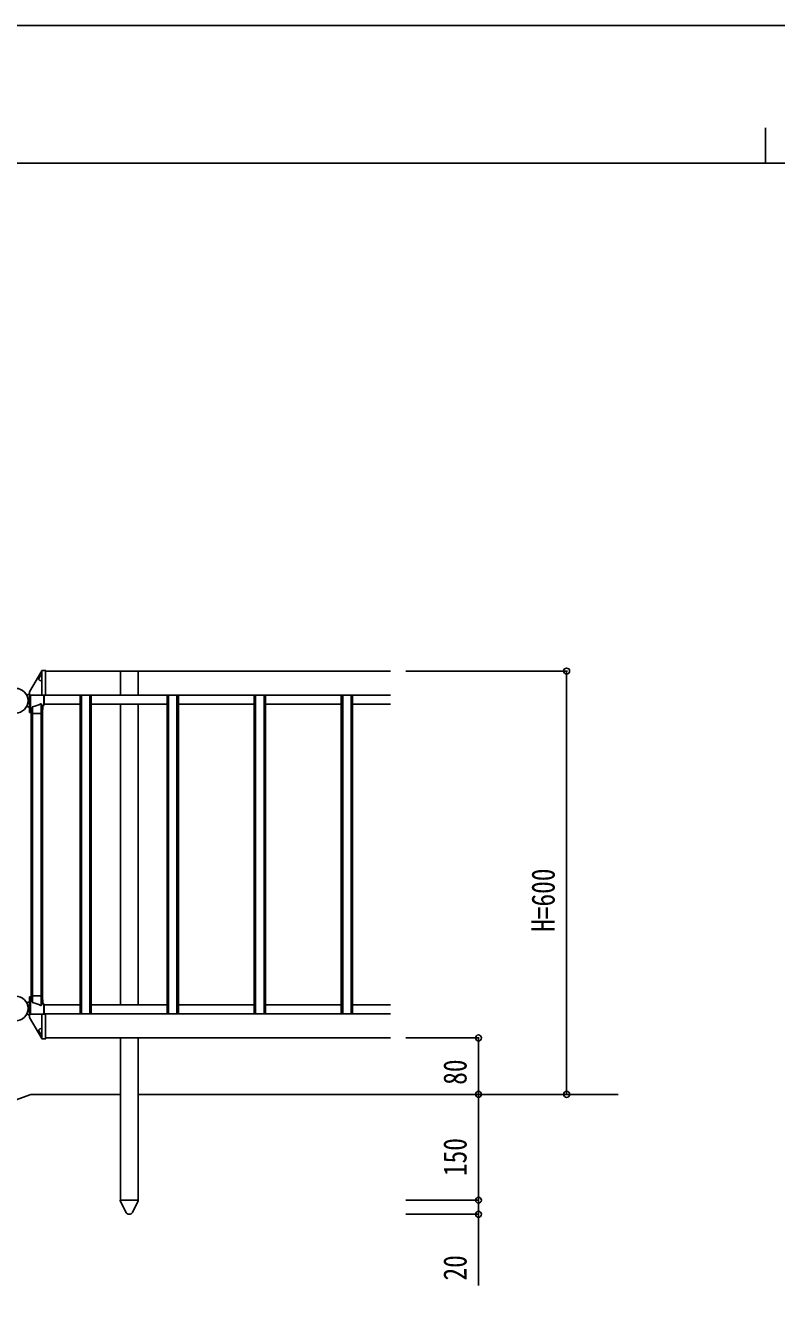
# Model space of a CAD drawing. Units: millimetres, scale not verified. Extents: x -4205 to 4205, y -2970 to 2970.
# Drawn here: x -1054 to 10, y 1154 to 2970 of the extents above; entities that cross this region are included whole.
import ezdxf
from ezdxf.enums import TextEntityAlignment as Align

# ---------------------------------------------------------------- set-up
doc = ezdxf.new("R2010")
doc.units = ezdxf.units.MM
doc.header["$LTSCALE"] = 12
for name, color, linetype in [('0-4_YKK_A1', 4, 'Continuous'), ('0-5_YKK_D', 6, 'Continuous'), ('0-6_YKK_ZWAK', 7, 'Continuous')]:
    doc.layers.add(name, color=color, linetype=linetype)
doc.styles.add('ＭＳ ゴシック', font='')
doc.styles.get('ＭＳ ゴシック').set_extended_font_data('MS Gothic')

msp = doc.modelspace()

# ---------------------------------------------------------------- linework, layer by layer
at = {"layer": '0-4_YKK_A1'}
for p, q in [((-1031.4, 2055.3), (-1048.6, 2025.51)), ((-1026.22, 2055.98), (-1031.12, 2055.68)), ((-1025.9, 2054.98), (-1025.9, 2055.68)), ((-1025.9, 2055), (-537.13, 2055)), ((-1025.9, 2021.8), (-1025.9, 2054.98)), ((-919.9, 2055), (-919.9, 2021)), ((-894.9, 2055), (-894.9, 2021)), ((-1048.6, 2022.7), (-1052.72, 2020.78)), ((-1048.6, 1996.5), (-1048.6, 2025.51)), ((-1047.59, 2020.8), (-1031.1, 2020.8)), ((-1047.31, 2002.32), (-1047.31, 2020.8)), ((-1031.1, 2020.8), (-1026.2, 2020.8)), ((-1028.4, 2013), (-1028.4, 2020.8)), ((-1027.9, 2008), (-1027.9, 2020.8)), ((-537.13, 2021), (-1025.92, 2021)), ((-1025.9, 2021.1), (-1025.9, 2021.8)), ((-977.15, 1569), (-977.15, 2021)), ((-977.15, 2021), (-961.15, 2021)), ((-975.15, 1569), (-975.15, 2021)), ((-963.15, 1569), (-963.15, 2021)), ((-961.15, 1569), (-961.15, 2021)), ((-853.65, 1569), (-853.65, 2021)), ((-853.65, 2021), (-837.65, 2021)), ((-851.65, 1569), (-851.65, 2021)), ((-839.65, 1569), (-839.65, 2021)), ((-837.65, 1569), (-837.65, 2021)), ((-730.15, 1569), (-730.15, 2021)), ((-730.15, 2021), (-714.15, 2021)), ((-728.15, 1569), (-728.15, 2021)), ((-716.15, 1569), (-716.15, 2021)), ((-714.15, 1569), (-714.15, 2021)), ((-606.65, 1569), (-606.65, 2021)), ((-606.65, 2021), (-590.65, 2021)), ((-604.65, 1569), (-604.65, 2021)), ((-592.65, 1569), (-592.65, 2021)), ((-590.65, 1569), (-590.65, 2021)), ((-1048.6, 2003.3), (-1052.72, 2005.22)), ((-1048.6, 2002.32), (-1047.31, 2002.32)), ((-1047.31, 2002.32), (-1045.61, 2002.79)), ((-1046.62, 1997.26), (-1046.6, 1994.8)), ((-1046.48, 2001.66), (-1046.45, 1998.3)), ((-1044.63, 2003.7), (-1044.59, 1994.8)), ((-1032.21, 1994.8), (-1032.15, 2008.09)), ((-1032.15, 2008.09), (-1032.14, 2008.15)), ((-1030.2, 1994.8), (-1030.1, 2005.88)), ((-1028.62, 2006.34), (-1030.11, 2005.96)), ((-1030.1, 2005.88), (-1030.1, 2005.93)), ((-1028.4, 2006.63), (-1028.4, 2013)), ((-1027.9, 2008), (-977.15, 2008)), ((-961.15, 2008), (-853.65, 2008)), ((-919.9, 2008), (-919.9, 1582)), ((-894.9, 2008), (-894.9, 1582)), ((-837.65, 2008), (-730.15, 2008)), ((-714.15, 2008), (-606.65, 2008)), ((-537.13, 2008), (-590.65, 2008)), ((-1048.6, 1996.5), (-1046.61, 1996.5)), ((-1044.59, 1994.8), (-1046.6, 1994.8)), ((-1046.4, 1594.8), (-1046.4, 1994.8)), ((-1044.59, 1994.8), (-1044.33, 1994.8)), ((-1044.4, 1594.8), (-1044.4, 1994.8)), ((-1032.47, 1994.8), (-1044.33, 1994.8)), ((-1032.47, 1994.8), (-1032.21, 1994.8)), ((-1032.4, 1594.8), (-1032.4, 1994.8)), ((-1030.24, 1994.8), (-1032.21, 1994.8)), ((-1030.4, 1594.8), (-1030.4, 1994.8)), ((-1030.24, 1994.8), (-1030.2, 1994.8)), ((-1048.6, 1593.1), (-1048.6, 1564.09)), ((-1048.6, 1593.1), (-1046.61, 1593.1)), ((-1048.6, 1587.28), (-1047.31, 1587.28)), ((-1047.31, 1587.28), (-1047.31, 1568.8)), ((-1047.31, 1587.28), (-1045.61, 1586.81)), ((-1046.62, 1592.34), (-1046.6, 1594.8)), ((-1044.59, 1594.8), (-1046.6, 1594.8)), ((-1046.48, 1587.94), (-1046.45, 1591.3)), ((-1044.63, 1585.9), (-1044.59, 1594.8)), ((-1044.59, 1594.8), (-1044.33, 1594.8)), ((-1032.47, 1594.8), (-1044.33, 1594.8)), ((-1032.47, 1594.8), (-1032.21, 1594.8)), ((-1030.24, 1594.8), (-1032.21, 1594.8)), ((-1032.21, 1594.8), (-1032.15, 1581.51)), ((-1032.15, 1581.51), (-1032.14, 1581.45)), ((-1030.24, 1594.8), (-1030.2, 1594.8)), ((-1030.2, 1594.8), (-1030.1, 1583.72)), ((-1028.62, 1583.26), (-1030.11, 1583.64)), ((-1030.1, 1583.72), (-1030.1, 1583.67)), ((-1028.4, 1582.97), (-1028.4, 1576.6)), ((-1027.9, 1569), (-1027.9, 1582)), ((-1027.9, 1582), (-977.15, 1582)), ((-961.15, 1582), (-853.65, 1582)), ((-837.65, 1582), (-730.15, 1582)), ((-714.15, 1582), (-606.65, 1582)), ((-537.13, 1582), (-590.65, 1582)), ((-1031.4, 1534.3), (-1048.6, 1564.09)), ((-1047.59, 1568.8), (-1031.1, 1568.8)), ((-1031.1, 1568.8), (-1026.2, 1568.8)), ((-1028.4, 1576.6), (-1028.4, 1568.8)), ((-537.13, 1569), (-1027.9, 1569)), ((-1025.9, 1568.5), (-1025.9, 1567.8)), ((-1025.9, 1567.8), (-1025.9, 1534.62)), ((-1026.22, 1533.62), (-1031.12, 1533.92)), ((-537.13, 1535), (-1025.9, 1535)), ((-1025.9, 1534.62), (-1025.9, 1533.92)), ((-919.9, 1535), (-919.9, 1305)), ((-894.9, 1535), (-894.9, 1305)), ((-1213.3, 1394.43), (-1046.89, 1455)), ((-919.9, 1455), (-1046.89, 1455)), ((-894.9, 1455), (-214.28, 1455)), ((-911.86, 1287.74), (-920.1, 1304)), ((-902.94, 1287.74), (-894.7, 1304))]:
    msp.add_line(p, q, dxfattribs=at)
for points in [[(-1031.4, 2055.38), (-1031.4, 2054.68), (-1031.4, 2021.8), (-1031.4, 2021.1)], [(-1031.4, 2050.12), (-1032.63, 2048.82), (-1033.52, 2047.77), (-1034.34, 2046.66), (-1034.81, 2045.89), (-1035.19, 2045.06), (-1035.37, 2044.5), (-1035.45, 2043.92), (-1035.39, 2043.25), (-1035.11, 2042.64), (-1034.57, 2042.11), (-1034.04, 2041.79), (-1033.46, 2041.55), (-1032.14, 2041.23), (-1031.4, 2041.14)], [(-1044.65, 2003.8), (-1044.63, 2003.75), (-1044.63, 2003.7)], [(-1052.72, 1584.58), (-1051.5, 1585.15), (-1050.68, 1585.53), (-1049.98, 1585.86), (-1049.43, 1586.12), (-1049.01, 1586.31), (-1048.74, 1586.44), (-1048.61, 1586.5), (-1048.6, 1586.5)], [(-1044.65, 1585.8), (-1044.63, 1585.85), (-1044.63, 1585.9)], [(-1052.72, 1569.02), (-1051.5, 1568.45), (-1050.68, 1568.07), (-1049.98, 1567.74), (-1049.43, 1567.48), (-1049.01, 1567.29), (-1048.74, 1567.16), (-1048.61, 1567.1), (-1048.6, 1567.1)], [(-1031.4, 1534.22), (-1031.4, 1534.92), (-1031.4, 1567.8), (-1031.4, 1568.5)], [(-1031.4, 1539.48), (-1032.63, 1540.78), (-1033.52, 1541.83), (-1034.34, 1542.94), (-1034.81, 1543.71), (-1035.19, 1544.54), (-1035.37, 1545.1), (-1035.45, 1545.68), (-1035.39, 1546.35), (-1035.11, 1546.96), (-1034.57, 1547.49), (-1034.04, 1547.81), (-1033.46, 1548.05), (-1032.14, 1548.37), (-1031.4, 1548.46)], [(-920.1, 1304), (-920.1, 1305), (-894.7, 1305), (-894.7, 1304)]]:
    msp.add_lwpolyline(points, dxfattribs=at)
for centre in [(-1068.4, 2013), (-1068.4, 1576.8)]:
    msp.add_circle(centre, 17.5, dxfattribs=at)
for centre, radius, start, end in [((-1031.1, 2055.38), 0.3, 93.5, 180), ((-1026.2, 2055.68), 0.3, 0, 93.5), ((-1031.1, 2021.1), 0.3, 180, 270), ((-1026.2, 2021.1), 0.3, 270, 0), ((-1045.84, 2001.65), 0.642, 126.23147, 179.33996), ((-1051.8, 2008.45), 8.39, 311.61031, 328.40146), ((-1044.44, 2003.92), 0.243, 148.52437, 211.96869), ((-1044.41, 2003.93), 0.27, 103.36008, 152.51654), ((-1076.94, 2110.95), 111.58, 286.91479, 293.42439), ((-1032.43, 2008.28), 0.322, 22.98689, 117.67785), ((-1027.79, 2010.35), 4.76, 203.84042, 237.73346), ((-1032.4, 2008.28), 0.29, 333.13251, 25.20994), ((-1030.51, 2005.96), 0.404, 355.57135, 64.48371), ((-1030.51, 2006), 0.372, 358.51902, 60.96959), ((-1030.18, 2005.92), 0.081, 5.63219, 60.59222), ((-1028.7, 2006.63), 0.3, 284.23433, 0), ((-1068.41, 1576.8), 17.81, 333.6469, 26.3531), ((-1045.84, 1587.95), 0.642, 180.66004, 233.76853), ((-1051.8, 1581.15), 8.39, 31.59854, 48.38969), ((-1044.44, 1585.68), 0.243, 148.03131, 211.47563), ((-1044.41, 1585.67), 0.27, 207.48346, 256.63992), ((-1076.94, 1478.65), 111.58, 66.57561, 73.08521), ((-1032.43, 1581.32), 0.322, 242.32215, 337.01311), ((-1027.79, 1579.25), 4.76, 122.26654, 156.15958), ((-1032.4, 1581.32), 0.29, 334.79006, 26.86749), ((-1030.51, 1583.64), 0.404, 295.51629, 4.42865), ((-1030.51, 1583.6), 0.372, 299.03041, 1.48098), ((-1030.18, 1583.68), 0.081, 299.40778, 354.36781), ((-1028.7, 1582.97), 0.3, 0, 75.76567), ((-1031.1, 1568.5), 0.3, 90, 180), ((-1026.2, 1568.5), 0.3, 0, 90), ((-1031.1, 1534.22), 0.3, 180, 266.5), ((-1026.2, 1533.92), 0.3, 266.5, 0), ((-907.4, 1290), 5, 206.87405, 333.12595)]:
    msp.add_arc(centre, radius, start, end, dxfattribs=at)
for centre, major_axis, ratio, start_param, end_param in [((-1047.59, 2021.1), (-1.01, 0), 0.29701, 0, 1.5707963), ((-1047.68, 1998.3), (-0.03, 2), 0.617542, 4.1531422, 4.7021492), ((-1047.68, 1591.3), (-0.03, -2), 0.617542, 1.5810361, 2.1300431), ((-1047.59, 1568.5), (-1.01, 0), 0.29701, 4.712389, 6.2831853)]:
    msp.add_ellipse(centre, major_axis=major_axis, ratio=ratio, start_param=start_param, end_param=end_param, dxfattribs=at)
at = {"layer": '0-5_YKK_D'}
for p, q in [((-515.13, 2055), (-286.13, 2055)), ((-287.13, 2055), (-287.13, 1455)), ((-515.13, 1535), (-411.13, 1535)), ((-412.13, 1535), (-412.13, 1455)), ((-412.13, 1305), (-412.13, 1455)), ((-515.13, 1305), (-411.13, 1305)), ((-515.13, 1305), (-411.13, 1305)), ((-515.13, 1285), (-411.13, 1285))]:
    msp.add_line(p, q, dxfattribs=at)
msp.add_lwpolyline([(-412.13, 1305), (-412.13, 1285), (-412.13, 1184.2)], dxfattribs=at)
for centre in [(-287.13, 2055), (-412.13, 1535), (-412.13, 1455), (-412.13, 1455), (-287.13, 1455), (-412.13, 1305), (-412.13, 1305), (-412.13, 1285)]:
    msp.add_circle(centre, 4.25, dxfattribs=at)
at = {"layer": '0-6_YKK_ZWAK'}
for p, q in [((-4.98, 2825), (-4.98, 2775)), ((3895.02, 2775), (-3904.98, 2775))]:
    msp.add_line(p, q, dxfattribs=at)
msp.add_lwpolyline([(-4205, -2970), (4205, -2970), (4205, 2970), (-4205, 2970)], close=True, dxfattribs=at)

# ---------------------------------------------------------------- texts
at = {"layer": '0-5_YKK_D', "style": 'ＭＳ ゴシック', "width": 0.8}
for s, p in [('H=600', (-294.13, 1685.4)), ('80', (-419.13, 1468.6)), ('150', (-419.13, 1339.2)), ('20', (-419.13, 1191.2))]:
    msp.add_text(s, height=32.99, rotation=90, dxfattribs=at).set_placement(p, align=Align.BOTTOM_LEFT)

doc.saveas('drawing.dxf')
